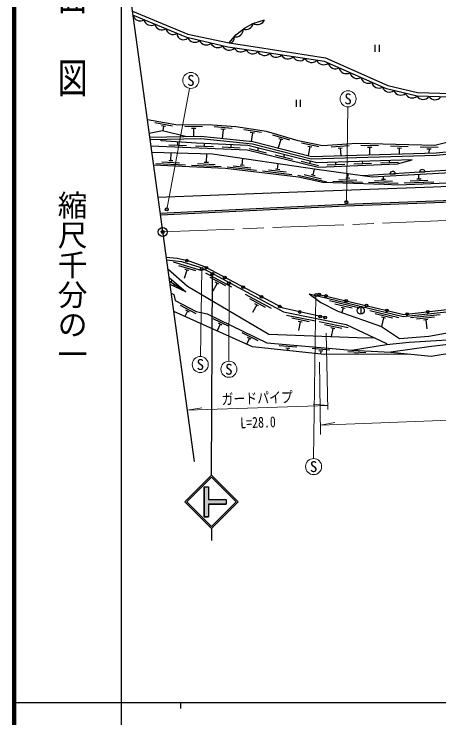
# Model space of a CAD drawing. Units: millimetres, scale not verified. Extents: x 40000 to 680000, y 20000 to 380000.
# Drawn here: x 40000 to 111453, y 202409 to 320607 of the extents above; entities that cross this region are included whole.
import ezdxf
from ezdxf.enums import TextEntityAlignment as Align

# ---------------------------------------------------------------- set-up
doc = ezdxf.new("R2010")
doc.units = ezdxf.units.MM
doc.header["$LTSCALE"] = 1000
doc.header["$PDMODE"] = 32
doc.header["$PDSIZE"] = 500
doc.linetypes.add('CHAIN', pattern=[18.5, 12, -1.5, 3.5, -1.5])
for name, color, linetype, lineweight in [('M-BGD', 7, 'Continuous', 25), ('M-BMK', 2, 'CHAIN', 13), ('M-BMK-OTRS', 5, 'Continuous', 25), ('M-BMK-SRVR', 3, 'Continuous', 25), ('M-STR-HTXT', 7, 'Continuous', 13), ('M-STR-STRC', 7, 'Continuous', 25), ('M-TTL', 2, 'Continuous', 140), ('M-TTL-BAND', 7, 'Continuous', 25)]:
    doc.layers.add(name, color=color, linetype=linetype, lineweight=lineweight)
doc.layers.add('M-OTRS', color=6, linetype='Continuous')
doc.styles.add('@ＭＳ ゴシック', font='')
doc.styles.add('ＭＳ ゴシック', font='')
doc.styles.get('@ＭＳ ゴシック').set_extended_font_data('@MS Gothic')
doc.styles.get('ＭＳ ゴシック').set_extended_font_data('MS Gothic')

msp = doc.modelspace()

# ---------------------------------------------------------------- hatches: boundary and pattern name
at = {"layer": 'M-STR-STRC'}
msp.add_hatch(color=256, dxfattribs=at).paths.add_polyline_path([(71946, 236192), (72696, 236192), (72696, 238317), (75696, 238317), (75696, 239067), (72696, 239067), (72696, 241192), (71946, 241192)])

# ---------------------------------------------------------------- linework, layer by layer
at = {"layer": 'M-BGD'}
for p, q in [((100674, 315437), (100674, 314264)), ((101374, 315437), (101374, 314264)), ((87436, 306204), (87436, 305030)), ((88136, 306204), (88136, 305030)), ((66656, 301800), (63701, 302319)), ((65472, 301704), (64782, 301825)), ((65127, 301764), (65003, 301056)), ((71699, 301688), (68699, 301703)), ((76664, 301403), (73674, 301654)), ((70547, 301394), (69847, 301397)), ((70197, 301396), (70191, 300087)), ((75493, 301200), (74795, 301259)), ((75144, 301229), (75019, 299738)), ((81598, 300723), (78629, 301155)), ((80417, 300592), (79724, 300693)), ((80071, 300642), (79866, 299233)), ((86377, 299433), (83500, 300282)), ((64748, 299322), (64743, 299577)), ((67524, 298603), (67546, 299135)), ((84854, 299569), (84427, 298123)), ((85189, 299470), (84518, 299668)), ((66025, 298665), (69022, 298541)), ((70521, 298479), (73518, 298355)), ((72020, 298417), (72038, 298863)), ((75017, 298293), (78015, 298169)), ((76516, 298231), (76534, 298657)), ((79564, 298042), (82478, 297330)), ((81021, 297686), (81117, 298080)), ((91270, 298304), (88332, 298912)), ((90083, 298243), (89398, 298385)), ((89740, 298314), (89438, 296853)), ((96329, 298467), (93335, 298275)), ((95201, 298094), (94502, 298050)), ((94852, 298072), (94930, 296849)), ((101298, 298457), (98299, 298535)), ((100141, 298187), (99441, 298205)), ((99791, 298196), (99760, 296993)), ((106297, 298328), (103298, 298406)), ((105139, 298058), (104440, 298076)), ((104790, 298067), (104766, 297141)), ((111295, 298199), (108296, 298277)), ((110138, 297929), (109438, 297947)), ((109788, 297938), (109771, 297290)), ((66353, 296010), (66410, 297272)), ((72347, 295740), (72408, 297103)), ((83936, 296975), (86850, 296263)), ((85393, 296619), (85482, 296985)), ((63829, 295523), (68823, 295298)), ((64841, 295778), (67838, 295643)), ((66003, 296026), (66703, 295994)), ((70835, 295508), (73832, 295373)), ((71997, 295756), (72697, 295725)), ((78368, 295272), (78493, 296332)), ((88307, 295907), (91222, 295195)), ((89764, 295551), (89847, 295889)), ((94136, 295327), (94120, 295724)), ((97134, 295449), (100131, 295570)), ((98632, 295509), (98618, 295874)), ((101630, 295630), (104628, 295752)), ((103129, 295691), (103115, 296024)), ((69822, 295253), (74817, 295029)), ((75815, 294968), (80781, 294384)), ((76843, 295149), (79823, 294798)), ((78020, 295312), (78716, 295231)), ((82802, 294448), (85782, 294098)), ((83979, 294612), (84675, 294530)), ((84327, 294571), (84432, 295467)), ((90307, 293600), (90535, 294579)), ((92637, 295267), (95635, 295388)), ((126711, 295204), (98673, 293448)), ((81774, 294267), (86740, 293683)), ((87736, 293582), (92606, 292448)), ((88778, 293648), (91700, 292967)), ((89966, 293679), (90648, 293520)), ((96139, 293077), (96161, 293797)), ((102137, 292897), (102150, 293340)), ((103169, 293730), (104158, 293792)), ((108090, 292946), (108061, 293668)), ((108159, 294042), (109148, 294104)), ((93622, 292552), (98620, 292402)), ((94631, 292822), (97630, 292732)), ((95789, 293087), (96489, 293066)), ((99620, 292372), (104618, 292222)), ((100628, 292642), (103627, 292552)), ((101787, 292907), (102486, 292886)), ((105616, 292246), (110612, 292448)), ((106603, 292586), (109601, 292707)), ((107740, 292932), (108440, 292961)), ((71631, 277487), (66841, 278922)), ((70587, 277486), (67713, 278347)), ((69064, 277629), (68634, 276192)), ((69399, 277529), (68729, 277730)), ((76629, 274740), (72228, 277113)), ((68911, 273960), (66159, 275673)), ((66568, 275948), (66330, 275566)), ((75606, 274950), (72966, 276375)), ((74452, 275232), (73835, 275565)), ((66905, 275209), (66775, 274922)), ((67541, 275122), (67401, 274899)), ((67853, 274618), (67785, 274467)), ((74143, 275398), (73431, 274078)), ((83302, 271139), (78902, 273513)), ((82280, 271350), (79640, 272774)), ((81125, 271632), (80509, 271964)), ((97900, 271257), (93038, 272426)), ((96857, 271199), (93940, 271901)), ((70639, 270287), (67981, 271679)), ((69171, 270717), (68704, 269827)), ((69481, 270555), (68861, 270880)), ((80817, 271798), (80105, 270478)), ((95669, 271176), (94988, 271340)), ((95329, 271258), (95144, 270490)), ((98305, 271422), (98305, 270222)), ((104706, 269620), (99844, 270789)), ((90695, 269026), (85792, 270008)), ((89656, 268928), (86714, 269517)), ((103663, 269563), (100746, 270264)), ((102135, 269622), (101784, 268163)), ((102475, 269540), (101794, 269703)), ((111649, 270120), (106678, 269584)), ((110687, 269714), (107704, 269393)), ((76162, 268138), (73465, 269452)), ((74682, 268526), (74131, 267394)), ((74997, 268372), (74367, 268679)), ((88469, 268860), (87783, 268997)), ((88126, 268928), (87831, 267458)), ((96187, 267926), (91284, 268908)), ((95148, 267828), (92206, 268417)), ((109576, 269293), (108880, 269218)), ((109228, 269255), (109389, 267764)), ((93961, 267760), (93275, 267897)), ((93618, 267828), (93345, 266465)), ((81050, 265758), (78353, 267071)), ((79570, 266145), (79095, 265169)), ((79885, 265991), (79255, 266298)), ((87558, 264655), (84569, 264911)), ((86387, 264455), (85689, 264514)), ((86038, 264484), (86005, 264101)), ((93106, 264180), (90117, 264436)), ((91935, 263979), (91237, 264039)), ((91586, 264009), (91544, 263518)), ((99137, 263740), (96141, 263902)), ((97972, 263502), (97273, 263540)), ((97623, 263521), (97620, 263464))]:
    msp.add_line(p, q, dxfattribs=at)
for points in [[(59899, 321100), (69215, 317229), (76178, 315779), (80929, 315026), (92389, 313232), (102837, 308608), (107856, 307413), (124799, 306917), (127190, 306060), (130857, 305882), (134283, 306511), (138245, 310913), (141087, 313876), (142888, 315055), (144738, 315681), (149037, 318738), (150387, 318742), (152859, 317361), (156093, 315679), (159193, 314412), (163259, 313386), (167237, 310868), (169608, 308397), (176166, 303924)], [(176015, 303301), (169218, 307936), (166854, 310400), (163019, 312828), (159005, 313840), (155841, 315134), (152574, 316833), (150231, 318142), (149230, 318139), (145013, 315141), (143153, 314511), (141504, 313346), (138973, 310520), (135128, 305756), (130897, 305279), (127072, 305465), (124686, 306320), (107777, 306815), (102645, 308037), (92213, 312654), (80644, 314355), (75936, 315077), (69047, 316649), (59994, 320411)], [(76178, 315779), (77280, 317129), (78728, 318233), (80153, 319040), (82120, 319666)], [(64201, 289880), (90590, 290894), (110524, 291623), (129078, 292412), (144953, 293081), (175534, 294252), (175839, 294674), (176973, 302634), (177899, 318966)], [(62870, 299539), (71408, 299712), (80109, 298806), (89981, 296302), (111013, 296927), (115049, 297331), (117481, 298070), (121187, 299669), (124729, 301658), (127710, 303519), (131949, 303886), (133781, 304115), (135463, 304562), (137467, 306851), (141075, 311722), (143790, 313357), (149574, 316028), (151123, 316077), (156645, 313659), (162866, 311297), (167034, 308235), (171191, 305475), (174186, 303526)], [(123239, 302967), (121786, 301852), (117571, 300242), (110738, 298514), (97641, 298852), (91885, 298483), (87768, 299335), (82458, 300902), (77310, 301649), (73393, 301979), (67190, 302011), (62414, 302849)], [(62815, 299938), (71425, 300113), (80179, 299201), (90025, 296704), (110988, 297326), (114970, 297725), (117343, 298446), (121009, 300028), (123464, 301407)], [(62725, 300596), (64960, 301067), (69031, 300064)], [(104480, 295445), (106953, 296153), (90932, 295617), (79328, 298529), (70664, 298926), (64748, 299322)], [(63015, 298489), (79213, 297819), (91142, 294906), (104480, 295445)], [(126577, 294696), (100226, 293233), (90900, 294526), (73384, 297076), (63170, 297362)], [(63456, 295290), (75573, 294744), (87833, 293303), (91912, 292353), (102254, 292043), (104662, 291957), (168767, 294545)], [(64574, 287172), (95733, 288708), (112222, 289297), (121176, 289583)], [(64616, 286874), (95746, 288408), (112232, 288997), (121186, 289284)], [(89645, 273602), (105443, 269803), (120589, 271435), (187895, 283197), (223104, 284658), (273726, 286870), (315636, 288493)], [(66425, 273744), (66873, 273491), (67091, 272484), (70611, 270640), (72488, 270262), (82488, 265391), (96736, 264170), (102638, 265106), (106471, 265504), (112841, 265912), (140476, 270932), (176930, 277306), (190110, 279663), (192986, 278232), (195229, 278452), (200481, 280404), (202818, 281852), (206734, 282814), (227575, 283696), (245638, 284552), (263943, 285324), (285867, 286081), (306270, 286878), (316236, 287346)], [(91335, 273528), (105568, 270175), (119489, 271754), (182072, 282640)], [(89645, 273602), (91612, 272163), (94445, 270735), (101784, 268163), (104838, 266108), (109778, 266543), (125903, 269428), (183625, 280075), (188462, 280942), (202818, 281852)], [(92330, 269639), (85232, 271204), (72105, 278141), (69461, 279107), (67440, 279583), (65598, 279743)], [(65657, 279320), (68175, 279044), (71238, 278126), (72979, 277276), (85340, 270608), (95843, 268504), (102608, 265275), (102638, 265106)], [(65866, 277799), (69184, 274907), (82857, 266846), (99239, 266251), (100526, 266269)], [(66062, 276377), (68911, 273960), (66229, 275169)], [(96736, 264170), (103361, 263812), (110134, 263160), (133657, 267020), (139088, 267210), (175968, 274160), (191395, 273900), (201013, 273972), (219687, 274961), (239949, 275595), (247874, 276175), (252387, 276276), (264492, 276298), (274478, 276122), (284915, 275496), (290899, 274831), (307804, 274602), (313158, 274348), (314790, 274689), (316779, 275647)], [(181571, 275703), (176522, 275714), (173441, 275453), (169255, 275155), (163712, 273924), (158704, 272924), (154073, 272292), (146100, 270910), (139022, 269607), (130130, 268309), (120506, 266207), (115380, 265383), (109739, 264725), (103361, 263812)], [(106748, 263486), (92179, 263451), (80091, 264723), (66850, 270658)]]:
    msp.add_lwpolyline(points, dxfattribs=at)
for centre, radius in [((69047, 279205), 225), ((72335, 278020), 225), ((75429, 276384), 225), ((78524, 274749), 225), ((81618, 273114), 225), ((91335, 273528), 225), ((92459, 273263), 225), ((95866, 272460), 225), ((99273, 271658), 225), ((84713, 271478), 225), ((88076, 270577), 225), ((98305, 270822), 600), ((102680, 270855), 225), ((109575, 270630), 225), ((91494, 269823), 225), ((92330, 269639), 225), ((106097, 270235), 225)]:
    msp.add_circle(centre, radius, dxfattribs=at)
for centre, radius, start, end in [((61205, 320720), 1250, 194.30551, 300.56572), ((63052, 319952), 1250, 194.30551, 300.56572), ((80939, 320077), 1250, 234.53167, 340.79187), ((64899, 319185), 1250, 194.30551, 300.56572), ((66746, 318417), 1250, 194.30551, 300.56572), ((77275, 318016), 1250, 257.62662, 2.81715), ((78977, 319242), 1250, 248.69838, 351.59257), ((68473, 317385), 1092, 182.28233, 314.49057), ((76258, 316560), 785, 264.12416, 17.45074), ((70380, 317114), 1250, 204.01497, 310.27517), ((72330, 316669), 1250, 204.01497, 310.27517), ((74280, 316224), 1250, 204.01497, 310.27517), ((76195, 315749), 1204, 203.45087, 315.51821), ((78156, 315495), 1250, 208.14834, 314.40854), ((80127, 315189), 1250, 208.50625, 314.76645), ((82106, 314898), 1250, 208.50625, 314.76645), ((84085, 314607), 1250, 208.50625, 314.76645), ((86063, 314316), 1250, 208.50625, 314.76645), ((88042, 314025), 1250, 208.50625, 314.76645), ((90021, 313734), 1250, 208.50625, 314.76645), ((92037, 313327), 1234, 202.91666, 309.93564), ((94047, 312662), 1250, 192.9948, 299.25501), ((95876, 311853), 1250, 192.9948, 299.25501), ((97705, 311043), 1250, 192.9948, 299.25501), ((99534, 310234), 1250, 192.9948, 299.25501), ((101363, 309424), 1250, 192.9948, 299.25501), ((103144, 308756), 1250, 199.63333, 305.89353), ((105023, 308241), 1250, 203.47648, 309.73669), ((106969, 307778), 1250, 203.47648, 309.73669), ((108789, 307535), 1250, 215.19424, 321.45444), ((110788, 307477), 1250, 215.19424, 321.45444), ((108660, 293976), 505, 14.75427, 172.41246), ((103670, 293663), 505, 14.75427, 172.41246)]:
    msp.add_arc(centre, radius, start, end, dxfattribs=at)
at = {"layer": 'M-BMK'}
msp.add_lwpolyline([(65009, 284016), (164901, 288004), (264530, 291587), (364082, 295577), (441910, 298710), (453987, 299183), (463582, 299151), (476857, 298620), (487834, 297887), (492946, 297227), (501213, 295676), (511259, 293132), (521150, 289795), (528757, 286692), (534891, 283728), (541086, 280401), (543706, 278822), (551892, 273491), (556691, 269871)], dxfattribs=at)
at = {"layer": 'M-BMK-OTRS'}
msp.add_line((70322, 245467), (59670, 322763), dxfattribs=at)
at = {"layer": 'M-BMK-SRVR'}
msp.add_circle((65009, 284016), 750, dxfattribs=at)
at = {"layer": 'M-OTRS'}
msp.add_point((65009, 284016), dxfattribs=at)
at = {"layer": 'M-STR-HTXT'}
for p, q in [((65683, 287815), (69484, 308136)), ((95898, 289035), (96151, 305019)), ((71573, 277794), (71340, 263109)), ((76151, 275409), (76128, 262308)), ((90776, 273410), (90378, 245961)), ((92474, 267010), (92766, 254190)), ((91553, 250009), (91381, 262167)), ((92751, 254858), (69137, 254067)), ((69137, 254067), (71555, 254490)), ((92751, 254858), (90310, 255119)), ((91530, 251589), (93946, 252024))]:
    msp.add_line(p, q, dxfattribs=at)
msp.add_lwpolyline([(91530, 251589), (130614, 253087), (147576, 253704), (182873, 255056)], dxfattribs=at)
for centre in [(69733, 309463), (96172, 306369), (71318, 261759), (76128, 260958), (90378, 244611)]:
    msp.add_circle(centre, 1350, dxfattribs=at)
at = {"layer": 'M-STR-STRC'}
for p, q in [((73197, 243192), (73353, 276986)), ((68697, 238692), (73197, 243192)), ((69050, 238692), (73197, 242839)), ((77697, 238692), (73197, 243192)), ((77344, 238692), (73197, 242839)), ((71946, 241192), (72696, 241192)), ((71946, 241192), (71946, 236192)), ((72696, 241192), (72696, 239067)), ((72696, 239067), (75696, 239067)), ((68697, 238692), (73197, 234192)), ((69050, 238692), (73197, 234545)), ((72696, 238317), (75696, 238317)), ((72696, 238317), (72696, 236192)), ((73197, 234545), (77344, 238692)), ((73197, 234192), (77697, 238692)), ((71946, 236192), (72696, 236192)), ((73197, 234192), (73197, 232192))]:
    msp.add_line(p, q, dxfattribs=at)
msp.add_lwpolyline([(71946, 241192), (72696, 241192), (72696, 239067), (75696, 239067), (75696, 238317), (72696, 238317), (72696, 236192), (71946, 236192)], close=True, dxfattribs=at)
for centre in [(95898, 289035), (65683, 287815), (71573, 277794), (73353, 276986), (76151, 275409), (90776, 273410)]:
    msp.add_circle(centre, 250, dxfattribs=at)
at = {"layer": 'M-TTL'}
msp.add_line((40000, 380000), (40000, 20000), dxfattribs=at)
at = {"layer": 'M-TTL-BAND'}
for p, q in [((58000, 370000), (58000, 20000)), ((40000, 205000), (579000, 205000)), ((68000, 205000), (68000, 204000))]:
    msp.add_line(p, q, dxfattribs=at)

# ---------------------------------------------------------------- texts
at = {"layer": 'M-STR-HTXT', "style": 'ＭＳ ゴシック'}
for p in [(69733, 309463), (96172, 306369), (71318, 261759), (76128, 260958), (90378, 244611)]:
    msp.add_text('S', height=1833, dxfattribs=at).set_placement(p, align=Align.MIDDLE_CENTER)
at = {"layer": 'M-STR-HTXT', "style": 'ＭＳ ゴシック', "width": 0.8}
for s, p in [('ガードパイプ', (80938, 254650)), ('L=28.0', (81074, 250593))]:
    msp.add_text(s, height=1833, rotation=1.92, dxfattribs=at).set_placement(p, align=Align.BOTTOM_CENTER)
at = {"layer": 'M-TTL-BAND', "style": '@ＭＳ ゴシック', "width": 1.4}
msp.add_text('平  面  図', height=3666, rotation=270, dxfattribs=at).set_placement((49777, 306475), align=Align.MIDDLE_RIGHT)
at = {"layer": 'M-TTL-BAND', "style": '@ＭＳ ゴシック'}
msp.add_text('縮尺千分の一', height=3666, rotation=270, dxfattribs=at).set_placement((49777, 261030), align=Align.MIDDLE_RIGHT)

doc.saveas('drawing.dxf')
